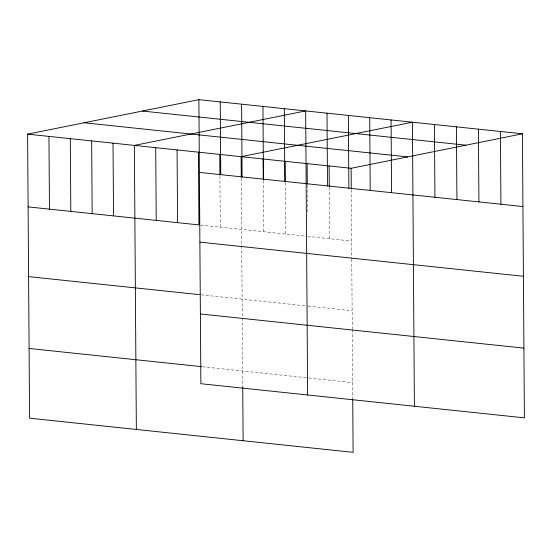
<?xml version="1.0" encoding="UTF-8"?>
<svg xmlns="http://www.w3.org/2000/svg" width="552" height="552" viewBox="0 0 552 552"><rect width="100%" height="100%" fill="white"/><g stroke="black" fill="none" stroke-linecap="round" stroke-linejoin="round"><path stroke-width="0.41" stroke-dasharray="2.76 2.07" d="M200.638 225.092L305.946 236.201M307.637 236.38L351.638 241.024M201.128 294.823L307.278 306.022M308.126 306.112L352.121 310.755M202.48 366.756L307.781 377.872M308.623 377.961L352.624 382.605M351.279 189.681L351.755 258.239M351.762 259.102L352.252 328.716M352.252 329.572L352.735 398.096M329.282 187.356L329.634 238.705M307.278 185.037L307.464 211.568M285.28 182.712L285.639 234.062M263.276 180.394L263.635 231.737M241.279 178.068L242.252 317.11M242.252 317.966L242.742 387.352M219.924 175.819L220.282 227.162"/><path stroke-width="0.83" d="M352.742 398.958L353.114 452.336L29.58 418.188L27.6 134.143L198.886 99.664L522.42 133.812L524.4 417.857L200.873 383.716L198.886 99.664M27.6 134.143L351.127 168.284L522.42 133.812M142.361 111.042L465.895 145.19M84.125 122.765L407.652 156.906M199.396 172.403L522.923 206.545M28.111 206.883L198.934 224.905L198.423 152.173M199.879 242.135L523.413 276.283M28.594 276.614L199.417 294.644M200.383 313.978L523.91 348.126M29.097 348.457L201.625 366.666M500.416 131.486L500.926 204.226M478.418 129.168L478.922 201.901M456.414 126.843L456.925 199.582M434.417 124.524L434.928 197.257M414.4 406.251L412.42 122.199L241.127 156.678L241.272 177.213M391.064 119.95L391.575 192.682M369.709 117.693L370.219 190.433M351.127 168.284L351.272 188.825M348.36 115.437L348.864 188.177M329.13 165.966L329.275 186.5M327.005 113.188L327.515 185.927M307.126 163.64L307.271 184.182M307.637 394.984L305.649 110.931L134.364 145.411L136.351 429.456M285.129 161.322L285.274 181.856M284.301 108.682L284.804 181.415M262.945 106.426L263.456 179.165M263.132 158.997L263.269 179.538M241.597 104.176L242.1 176.909M242.742 387.352L243.115 440.724M220.241 101.92L220.752 174.66M219.779 154.422L219.917 174.963M177.068 149.916L177.578 222.656M155.719 147.667L156.223 220.4M113.015 143.154L113.519 215.894M91.66 140.905L92.163 213.638M70.304 138.649L70.815 211.388M48.956 136.399L49.459 209.132"/></g></svg>
